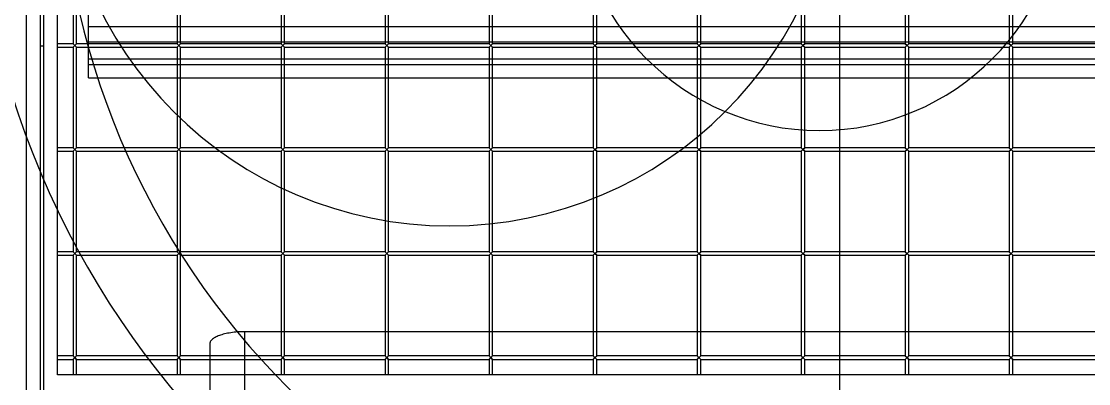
# Model space of a CAD drawing. Header units: millimetres. Extents: x 522027 to 600964, y -380282 to -298602.
# Drawn here: x 561155 to 561462.8, y -339932.1 to -339827.7 of the extents above; entities that cross this region are included whole.
import ezdxf

# ---------------------------------------------------------------- set-up
doc = ezdxf.new("R2010")
doc.units = ezdxf.units.MM
doc.layers.add('prlm-VMC', color=82, linetype='Continuous', lineweight=25)

msp = doc.modelspace()

# ---------------------------------------------------------------- linework, layer by layer
at = {"layer": 'prlm-VMC'}
for p, q in [((561391, -339178.89), (561391, -340099.13)), ((561160.46, -339642.63), (561160.46, -339934.63)), ((561165.46, -339929.63), (561165.46, -339647.63)), ((561156.46, -339778.4), (561156.46, -339990.63)), ((561169.96, -339805.13), (561169.96, -339834.13)), ((561170.96, -339834.13), (561170.96, -339805.13)), ((561174.46, -339834.13), (561174.46, -339806.2)), ((561199.96, -339805.13), (561199.96, -339834.13)), ((561200.96, -339834.13), (561200.96, -339805.13)), ((561229.96, -339805.13), (561229.96, -339834.13)), ((561230.96, -339834.13), (561230.96, -339805.13)), ((561259.96, -339805.13), (561259.96, -339834.13)), ((561260.96, -339834.13), (561260.96, -339805.13)), ((561289.96, -339805.13), (561289.96, -339834.13)), ((561290.96, -339834.13), (561290.96, -339805.13)), ((561349.96, -339805.13), (561349.96, -339834.13)), ((561350.96, -339834.13), (561350.96, -339805.13)), ((561379.96, -339805.13), (561379.96, -339834.13)), ((561380.96, -339834.13), (561380.96, -339805.13)), ((561409.96, -339805.13), (561409.96, -339834.13)), ((561410.96, -339834.13), (561410.96, -339805.13)), ((561439.96, -339805.13), (561439.96, -339833.05)), ((561440.96, -339831.79), (561440.96, -339805.13)), ((561319.96, -339815.33), (561319.96, -339834.13)), ((561320.96, -339834.13), (561320.96, -339817.65)), ((561161.46, -339821.63), (561161.46, -339834.79)), ((561174.46, -339829.1), (561174.46, -339829.1)), ((561174.46, -339829.1), (561604.96, -339829.1)), ((561440.96, -339834.13), (561440.96, -339831.79)), ((561161.46, -339834.79), (561160.46, -339834.79)), ((561161.46, -339834.79), (561161.46, -339990.63)), ((561169.96, -339834.13), (561165.46, -339834.13)), ((561165.46, -339835.13), (561169.96, -339835.13)), ((561169.96, -339835.13), (561170.96, -339834.13)), ((561169.96, -339834.13), (561170.46, -339834.63)), ((561169.96, -339835.13), (561170.96, -339834.13)), ((561170.46, -339834.63), (561169.96, -339834.13)), ((561169.96, -339835.13), (561169.96, -339864.13)), ((561170.46, -339834.63), (561170.96, -339834.13)), ((561170.46, -339834.63), (561170.96, -339834.13)), ((561170.46, -339834.63), (561170.96, -339835.13)), ((561170.46, -339834.63), (561170.96, -339835.13)), ((561199.96, -339834.13), (561170.96, -339834.13)), ((561170.96, -339835.13), (561199.96, -339835.13)), ((561170.96, -339864.13), (561170.96, -339835.13)), ((561174.46, -339833.55), (561604.96, -339833.55)), ((561174.46, -339835.13), (561174.46, -339834.13)), ((561174.46, -339843.96), (561174.46, -339835.13)), ((561199.96, -339835.13), (561200.96, -339834.13)), ((561199.96, -339834.13), (561200.46, -339834.63)), ((561199.96, -339835.13), (561200.96, -339834.13)), ((561200.46, -339834.63), (561199.96, -339834.13)), ((561199.96, -339835.13), (561199.96, -339864.13)), ((561200.46, -339834.63), (561200.96, -339834.13)), ((561200.46, -339834.63), (561200.96, -339834.13)), ((561200.46, -339834.63), (561200.96, -339835.13)), ((561200.46, -339834.63), (561200.96, -339835.13)), ((561229.96, -339834.13), (561200.96, -339834.13)), ((561200.96, -339835.13), (561229.96, -339835.13)), ((561200.96, -339864.13), (561200.96, -339835.13)), ((561229.96, -339835.13), (561230.96, -339834.13)), ((561229.96, -339834.13), (561230.46, -339834.63)), ((561229.96, -339835.13), (561230.96, -339834.13)), ((561230.46, -339834.63), (561229.96, -339834.13)), ((561229.96, -339835.13), (561229.96, -339864.13)), ((561230.46, -339834.63), (561230.96, -339834.13)), ((561230.46, -339834.63), (561230.96, -339834.13)), ((561230.46, -339834.63), (561230.96, -339835.13)), ((561230.46, -339834.63), (561230.96, -339835.13)), ((561259.96, -339834.13), (561230.96, -339834.13)), ((561230.96, -339835.13), (561259.96, -339835.13)), ((561230.96, -339864.13), (561230.96, -339835.13)), ((561259.96, -339835.13), (561260.96, -339834.13)), ((561259.96, -339834.13), (561260.46, -339834.63)), ((561259.96, -339835.13), (561260.96, -339834.13)), ((561260.46, -339834.63), (561259.96, -339834.13)), ((561259.96, -339835.13), (561259.96, -339864.13)), ((561260.46, -339834.63), (561260.96, -339834.13)), ((561260.46, -339834.63), (561260.96, -339834.13)), ((561260.46, -339834.63), (561260.96, -339835.13)), ((561260.46, -339834.63), (561260.96, -339835.13)), ((561289.96, -339834.13), (561260.96, -339834.13)), ((561260.96, -339835.13), (561289.96, -339835.13)), ((561260.96, -339864.13), (561260.96, -339835.13)), ((561289.96, -339835.13), (561290.96, -339834.13)), ((561289.96, -339834.13), (561290.46, -339834.63)), ((561289.96, -339835.13), (561290.96, -339834.13)), ((561290.46, -339834.63), (561289.96, -339834.13)), ((561289.96, -339835.13), (561289.96, -339864.13)), ((561290.46, -339834.63), (561290.96, -339834.13)), ((561290.46, -339834.63), (561290.96, -339834.13)), ((561290.46, -339834.63), (561290.96, -339835.13)), ((561290.46, -339834.63), (561290.96, -339835.13)), ((561319.96, -339834.13), (561290.96, -339834.13)), ((561290.96, -339835.13), (561319.96, -339835.13)), ((561290.96, -339864.13), (561290.96, -339835.13)), ((561319.96, -339835.13), (561320.96, -339834.13)), ((561319.96, -339834.13), (561320.46, -339834.63)), ((561319.96, -339835.13), (561320.96, -339834.13)), ((561320.46, -339834.63), (561319.96, -339834.13)), ((561319.96, -339835.13), (561319.96, -339864.13)), ((561320.46, -339834.63), (561320.96, -339834.13)), ((561320.46, -339834.63), (561320.96, -339834.13)), ((561320.46, -339834.63), (561320.96, -339835.13)), ((561320.46, -339834.63), (561320.96, -339835.13)), ((561331.36, -339834.13), (561320.96, -339834.13)), ((561320.96, -339835.13), (561332.22, -339835.13)), ((561320.96, -339864.13), (561320.96, -339835.13)), ((561349.96, -339834.13), (561331.36, -339834.13)), ((561332.22, -339835.13), (561349.96, -339835.13)), ((561349.96, -339835.13), (561350.96, -339834.13)), ((561349.96, -339834.13), (561350.46, -339834.63)), ((561349.96, -339835.13), (561350.96, -339834.13)), ((561350.46, -339834.63), (561349.96, -339834.13)), ((561349.96, -339835.13), (561349.96, -339849.69)), ((561350.46, -339834.63), (561350.96, -339834.13)), ((561350.46, -339834.63), (561350.96, -339834.13)), ((561350.46, -339834.63), (561350.96, -339835.13)), ((561350.46, -339834.63), (561350.96, -339835.13)), ((561379.96, -339834.13), (561350.96, -339834.13)), ((561350.96, -339835.13), (561379.96, -339835.13)), ((561350.96, -339850.25), (561350.96, -339835.13)), ((561379.96, -339835.13), (561380.96, -339834.13)), ((561379.96, -339834.13), (561380.46, -339834.63)), ((561380.46, -339834.63), (561379.96, -339834.13)), ((561379.96, -339835.13), (561380.46, -339834.63)), ((561379.96, -339835.13), (561379.96, -339858.94)), ((561380.46, -339834.63), (561380.96, -339834.13)), ((561380.96, -339834.13), (561380.46, -339834.63)), ((561380.46, -339834.63), (561380.96, -339835.13)), ((561380.46, -339834.63), (561380.96, -339835.13)), ((561409.96, -339834.13), (561380.96, -339834.13)), ((561380.96, -339835.13), (561409.96, -339835.13)), ((561380.96, -339859), (561380.96, -339835.13)), ((561409.96, -339835.13), (561410.96, -339834.13)), ((561409.96, -339834.13), (561410.46, -339834.63)), ((561409.96, -339835.13), (561410.96, -339834.13)), ((561410.46, -339834.63), (561409.96, -339834.13)), ((561409.96, -339835.13), (561409.96, -339854.65)), ((561410.46, -339834.63), (561410.96, -339834.13)), ((561410.46, -339834.63), (561410.96, -339834.13)), ((561410.46, -339834.63), (561410.96, -339835.13)), ((561410.46, -339834.63), (561410.96, -339835.13)), ((561439.07, -339834.13), (561410.96, -339834.13)), ((561410.96, -339835.13), (561438.21, -339835.13)), ((561410.96, -339854.26), (561410.96, -339835.13)), ((561438.21, -339835.13), (561439.96, -339835.13)), ((561439.96, -339834.13), (561439.07, -339834.13)), ((561439.96, -339833.05), (561439.96, -339834.13)), ((561439.96, -339835.13), (561440.96, -339834.13)), ((561439.96, -339834.13), (561440.46, -339834.63)), ((561439.96, -339835.13), (561440.96, -339834.13)), ((561440.46, -339834.63), (561439.96, -339834.13)), ((561439.96, -339835.13), (561439.96, -339864.13)), ((561440.46, -339834.63), (561440.96, -339834.13)), ((561440.46, -339834.63), (561440.96, -339834.13)), ((561440.46, -339834.63), (561440.96, -339835.13)), ((561440.46, -339834.63), (561440.96, -339835.13)), ((561469.96, -339834.13), (561440.96, -339834.13)), ((561440.96, -339835.13), (561469.96, -339835.13)), ((561440.96, -339864.13), (561440.96, -339835.13)), ((561174.46, -339838.49), (561174.46, -339838.49)), ((561174.46, -339838.49), (561604.96, -339838.49)), ((561174.46, -339840.08), (561604.96, -339840.08)), ((561174.46, -339843.96), (561199.96, -339843.96)), ((561199.96, -339843.96), (561200.96, -339843.96)), ((561200.96, -339843.96), (561229.96, -339843.96)), ((561229.96, -339843.96), (561230.96, -339843.96)), ((561230.96, -339843.96), (561259.96, -339843.96)), ((561259.96, -339843.96), (561260.96, -339843.96)), ((561260.96, -339843.96), (561289.96, -339843.96)), ((561289.96, -339843.96), (561290.96, -339843.96)), ((561290.96, -339843.96), (561319.96, -339843.96)), ((561319.96, -339843.96), (561320.96, -339843.96)), ((561320.96, -339843.96), (561341.52, -339843.96)), ((561341.52, -339843.96), (561428.91, -339843.96)), ((561428.91, -339843.96), (561439.96, -339843.96)), ((561439.96, -339843.96), (561440.96, -339843.96)), ((561440.96, -339843.96), (561469.96, -339843.96)), ((561349.96, -339849.69), (561349.96, -339864.13)), ((561350.96, -339864.13), (561350.96, -339850.25)), ((561410.96, -339864.13), (561410.96, -339854.26)), ((561409.96, -339854.65), (561409.96, -339864.13)), ((561379.96, -339858.94), (561379.96, -339864.13)), ((561380.96, -339864.13), (561380.96, -339859)), ((561169.96, -339864.13), (561165.46, -339864.13)), ((561165.46, -339865.13), (561169.96, -339865.13)), ((561169.96, -339865.13), (561170.96, -339864.13)), ((561169.96, -339864.13), (561170.46, -339864.63)), ((561169.96, -339864.13), (561170.46, -339864.63)), ((561169.96, -339865.13), (561170.96, -339864.13)), ((561169.96, -339865.13), (561170.46, -339864.63)), ((561169.96, -339865.13), (561169.96, -339894.13)), ((561170.46, -339864.63), (561170.96, -339864.13)), ((561170.96, -339865.13), (561170.46, -339864.63)), ((561170.46, -339864.63), (561170.96, -339865.13)), ((561199.96, -339864.13), (561170.96, -339864.13)), ((561170.96, -339865.13), (561199.96, -339865.13)), ((561170.96, -339894.13), (561170.96, -339865.13)), ((561199.96, -339865.13), (561200.96, -339864.13)), ((561199.96, -339864.13), (561200.46, -339864.63)), ((561199.96, -339864.13), (561200.46, -339864.63)), ((561199.96, -339865.13), (561200.96, -339864.13)), ((561199.96, -339865.13), (561200.46, -339864.63)), ((561199.96, -339865.13), (561199.96, -339894.13)), ((561200.46, -339864.63), (561200.96, -339864.13)), ((561200.96, -339865.13), (561200.46, -339864.63)), ((561200.46, -339864.63), (561200.96, -339865.13)), ((561229.96, -339864.13), (561200.96, -339864.13)), ((561200.96, -339865.13), (561229.96, -339865.13)), ((561200.96, -339894.13), (561200.96, -339865.13)), ((561229.96, -339865.13), (561230.96, -339864.13)), ((561229.96, -339864.13), (561230.46, -339864.63)), ((561229.96, -339864.13), (561230.46, -339864.63)), ((561229.96, -339865.13), (561230.96, -339864.13)), ((561229.96, -339865.13), (561230.46, -339864.63)), ((561229.96, -339865.13), (561229.96, -339894.13)), ((561230.46, -339864.63), (561230.96, -339864.13)), ((561230.96, -339865.13), (561230.46, -339864.63)), ((561230.46, -339864.63), (561230.96, -339865.13)), ((561259.96, -339864.13), (561230.96, -339864.13)), ((561230.96, -339865.13), (561259.96, -339865.13)), ((561230.96, -339894.13), (561230.96, -339865.13)), ((561259.96, -339865.13), (561260.96, -339864.13)), ((561259.96, -339864.13), (561260.46, -339864.63)), ((561259.96, -339864.13), (561260.46, -339864.63)), ((561259.96, -339865.13), (561260.96, -339864.13)), ((561259.96, -339865.13), (561260.46, -339864.63)), ((561259.96, -339865.13), (561259.96, -339894.13)), ((561260.46, -339864.63), (561260.96, -339864.13)), ((561260.96, -339865.13), (561260.46, -339864.63)), ((561260.46, -339864.63), (561260.96, -339865.13)), ((561289.96, -339864.13), (561260.96, -339864.13)), ((561260.96, -339865.13), (561289.96, -339865.13)), ((561260.96, -339894.13), (561260.96, -339865.13)), ((561289.96, -339865.13), (561290.96, -339864.13)), ((561289.96, -339864.13), (561290.46, -339864.63)), ((561289.96, -339864.13), (561290.46, -339864.63)), ((561289.96, -339865.13), (561290.96, -339864.13)), ((561289.96, -339865.13), (561290.46, -339864.63)), ((561289.96, -339865.13), (561289.96, -339894.13)), ((561290.46, -339864.63), (561290.96, -339864.13)), ((561290.96, -339865.13), (561290.46, -339864.63)), ((561290.46, -339864.63), (561290.96, -339865.13)), ((561319.96, -339864.13), (561290.96, -339864.13)), ((561290.96, -339865.13), (561319.96, -339865.13)), ((561290.96, -339894.13), (561290.96, -339865.13)), ((561319.96, -339865.13), (561320.96, -339864.13)), ((561319.96, -339864.13), (561320.46, -339864.63)), ((561319.96, -339864.13), (561320.46, -339864.63)), ((561319.96, -339865.13), (561320.96, -339864.13)), ((561319.96, -339865.13), (561320.46, -339864.63)), ((561319.96, -339865.13), (561319.96, -339894.13)), ((561320.46, -339864.63), (561320.96, -339864.13)), ((561320.96, -339865.13), (561320.46, -339864.63)), ((561320.46, -339864.63), (561320.96, -339865.13)), ((561349.96, -339864.13), (561320.96, -339864.13)), ((561320.96, -339865.13), (561349.96, -339865.13)), ((561320.96, -339894.13), (561320.96, -339865.13)), ((561349.96, -339865.13), (561350.96, -339864.13)), ((561349.96, -339864.13), (561350.46, -339864.63)), ((561349.96, -339864.13), (561350.46, -339864.63)), ((561349.96, -339865.13), (561350.96, -339864.13)), ((561349.96, -339865.13), (561350.46, -339864.63)), ((561349.96, -339865.13), (561349.96, -339894.13)), ((561350.46, -339864.63), (561350.96, -339864.13)), ((561350.96, -339865.13), (561350.46, -339864.63)), ((561350.46, -339864.63), (561350.96, -339865.13)), ((561379.96, -339864.13), (561350.96, -339864.13)), ((561350.96, -339865.13), (561379.96, -339865.13)), ((561350.96, -339894.13), (561350.96, -339865.13)), ((561379.96, -339864.13), (561380.46, -339864.63)), ((561379.96, -339864.13), (561380.46, -339864.63)), ((561379.96, -339865.13), (561380.46, -339864.63)), ((561379.96, -339865.13), (561380.46, -339864.63)), ((561379.96, -339865.13), (561379.96, -339894.13)), ((561380.46, -339864.63), (561380.96, -339864.13)), ((561380.96, -339864.13), (561380.46, -339864.63)), ((561380.96, -339865.13), (561380.46, -339864.63)), ((561380.46, -339864.63), (561380.96, -339865.13)), ((561409.96, -339864.13), (561380.96, -339864.13)), ((561380.96, -339865.13), (561409.96, -339865.13)), ((561380.96, -339894.13), (561380.96, -339865.13)), ((561409.96, -339865.13), (561410.96, -339864.13)), ((561409.96, -339864.13), (561410.46, -339864.63)), ((561409.96, -339865.13), (561410.96, -339864.13)), ((561409.96, -339864.13), (561410.46, -339864.63)), ((561409.96, -339865.13), (561410.96, -339864.13)), ((561409.96, -339865.13), (561410.46, -339864.63)), ((561409.96, -339865.13), (561409.96, -339894.13)), ((561410.96, -339865.13), (561410.46, -339864.63)), ((561410.46, -339864.63), (561410.96, -339865.13)), ((561439.96, -339864.13), (561410.96, -339864.13)), ((561410.96, -339865.13), (561439.96, -339865.13)), ((561410.96, -339894.13), (561410.96, -339865.13)), ((561439.96, -339865.13), (561440.96, -339864.13)), ((561439.96, -339864.13), (561440.46, -339864.63)), ((561439.96, -339865.13), (561440.96, -339864.13)), ((561439.96, -339864.13), (561440.46, -339864.63)), ((561439.96, -339865.13), (561440.96, -339864.13)), ((561439.96, -339865.13), (561440.46, -339864.63)), ((561439.96, -339865.13), (561439.96, -339894.13)), ((561440.96, -339865.13), (561440.46, -339864.63)), ((561440.46, -339864.63), (561440.96, -339865.13)), ((561469.96, -339864.13), (561440.96, -339864.13)), ((561440.96, -339865.13), (561469.96, -339865.13)), ((561440.96, -339894.13), (561440.96, -339865.13)), ((561169.96, -339894.13), (561165.46, -339894.13)), ((561169.96, -339895.13), (561170.96, -339894.13)), ((561169.96, -339894.13), (561170.46, -339894.63)), ((561169.96, -339894.13), (561170.46, -339894.63)), ((561169.96, -339895.13), (561170.96, -339894.13)), ((561170.46, -339894.63), (561170.96, -339894.13)), ((561199.96, -339894.13), (561170.96, -339894.13)), ((561199.96, -339895.13), (561200.96, -339894.13)), ((561199.96, -339894.13), (561200.46, -339894.63)), ((561199.96, -339894.13), (561200.46, -339894.63)), ((561199.96, -339895.13), (561200.96, -339894.13)), ((561200.46, -339894.63), (561200.96, -339894.13)), ((561229.96, -339894.13), (561200.96, -339894.13)), ((561229.96, -339895.13), (561230.96, -339894.13)), ((561229.96, -339894.13), (561230.46, -339894.63)), ((561229.96, -339894.13), (561230.46, -339894.63)), ((561229.96, -339895.13), (561230.96, -339894.13)), ((561230.46, -339894.63), (561230.96, -339894.13)), ((561259.96, -339894.13), (561230.96, -339894.13)), ((561259.96, -339895.13), (561260.96, -339894.13)), ((561259.96, -339894.13), (561260.46, -339894.63)), ((561259.96, -339894.13), (561260.46, -339894.63)), ((561259.96, -339895.13), (561260.96, -339894.13)), ((561260.46, -339894.63), (561260.96, -339894.13)), ((561289.96, -339894.13), (561260.96, -339894.13)), ((561289.96, -339895.13), (561290.96, -339894.13)), ((561289.96, -339894.13), (561290.46, -339894.63)), ((561289.96, -339894.13), (561290.46, -339894.63)), ((561289.96, -339895.13), (561290.96, -339894.13)), ((561290.46, -339894.63), (561290.96, -339894.13)), ((561319.96, -339894.13), (561290.96, -339894.13)), ((561319.96, -339895.13), (561320.96, -339894.13)), ((561319.96, -339894.13), (561320.46, -339894.63)), ((561319.96, -339894.13), (561320.46, -339894.63)), ((561319.96, -339895.13), (561320.96, -339894.13)), ((561320.46, -339894.63), (561320.96, -339894.13)), ((561349.96, -339894.13), (561320.96, -339894.13)), ((561349.96, -339895.13), (561350.96, -339894.13)), ((561349.96, -339894.13), (561350.46, -339894.63)), ((561349.96, -339894.13), (561350.46, -339894.63)), ((561349.96, -339895.13), (561350.96, -339894.13)), ((561350.46, -339894.63), (561350.96, -339894.13)), ((561379.96, -339894.13), (561350.96, -339894.13)), ((561379.96, -339895.13), (561380.96, -339894.13)), ((561379.96, -339894.13), (561380.46, -339894.63)), ((561379.96, -339895.13), (561380.96, -339894.13)), ((561379.96, -339894.13), (561380.46, -339894.63)), ((561379.96, -339895.13), (561380.96, -339894.13)), ((561409.96, -339894.13), (561380.96, -339894.13)), ((561409.96, -339895.13), (561410.96, -339894.13)), ((561409.96, -339894.13), (561410.46, -339894.63)), ((561409.96, -339895.13), (561410.96, -339894.13)), ((561409.96, -339894.13), (561410.46, -339894.63)), ((561409.96, -339895.13), (561410.96, -339894.13)), ((561439.96, -339894.13), (561410.96, -339894.13)), ((561439.96, -339895.13), (561440.96, -339894.13)), ((561439.96, -339894.13), (561440.46, -339894.63)), ((561439.96, -339895.13), (561440.96, -339894.13)), ((561439.96, -339894.13), (561440.46, -339894.63)), ((561439.96, -339895.13), (561440.96, -339894.13)), ((561469.96, -339894.13), (561440.96, -339894.13)), ((561165.46, -339895.13), (561169.96, -339895.13)), ((561169.96, -339895.13), (561170.46, -339894.63)), ((561169.96, -339895.13), (561169.96, -339924.13)), ((561170.96, -339895.13), (561170.46, -339894.63)), ((561170.46, -339894.63), (561170.96, -339895.13)), ((561170.96, -339895.13), (561199.96, -339895.13)), ((561170.96, -339924.13), (561170.96, -339895.13)), ((561199.96, -339895.13), (561200.46, -339894.63)), ((561199.96, -339895.13), (561199.96, -339924.13)), ((561200.96, -339895.13), (561200.46, -339894.63)), ((561200.46, -339894.63), (561200.96, -339895.13)), ((561200.96, -339895.13), (561229.96, -339895.13)), ((561200.96, -339924.13), (561200.96, -339895.13)), ((561229.96, -339895.13), (561230.46, -339894.63)), ((561229.96, -339895.13), (561229.96, -339924.13)), ((561230.96, -339895.13), (561230.46, -339894.63)), ((561230.46, -339894.63), (561230.96, -339895.13)), ((561230.96, -339895.13), (561259.96, -339895.13)), ((561230.96, -339924.13), (561230.96, -339895.13)), ((561259.96, -339895.13), (561260.46, -339894.63)), ((561259.96, -339895.13), (561259.96, -339924.13)), ((561260.96, -339895.13), (561260.46, -339894.63)), ((561260.46, -339894.63), (561260.96, -339895.13)), ((561260.96, -339895.13), (561289.96, -339895.13)), ((561260.96, -339924.13), (561260.96, -339895.13)), ((561289.96, -339895.13), (561290.46, -339894.63)), ((561289.96, -339895.13), (561289.96, -339924.13)), ((561290.96, -339895.13), (561290.46, -339894.63)), ((561290.46, -339894.63), (561290.96, -339895.13)), ((561290.96, -339895.13), (561319.96, -339895.13)), ((561290.96, -339924.13), (561290.96, -339895.13)), ((561319.96, -339895.13), (561320.46, -339894.63)), ((561319.96, -339895.13), (561319.96, -339924.13)), ((561320.96, -339895.13), (561320.46, -339894.63)), ((561320.46, -339894.63), (561320.96, -339895.13)), ((561320.96, -339895.13), (561349.96, -339895.13)), ((561320.96, -339924.13), (561320.96, -339895.13)), ((561349.96, -339895.13), (561350.46, -339894.63)), ((561349.96, -339895.13), (561349.96, -339924.13)), ((561350.96, -339895.13), (561350.46, -339894.63)), ((561350.46, -339894.63), (561350.96, -339895.13)), ((561350.96, -339895.13), (561379.96, -339895.13)), ((561350.96, -339924.13), (561350.96, -339895.13)), ((561379.96, -339895.13), (561380.46, -339894.63)), ((561379.96, -339895.13), (561379.96, -339924.13)), ((561380.96, -339895.13), (561380.46, -339894.63)), ((561380.46, -339894.63), (561380.96, -339895.13)), ((561380.96, -339895.13), (561409.96, -339895.13)), ((561380.96, -339924.13), (561380.96, -339895.13)), ((561409.96, -339895.13), (561410.46, -339894.63)), ((561409.96, -339895.13), (561409.96, -339924.13)), ((561410.96, -339895.13), (561410.46, -339894.63)), ((561410.46, -339894.63), (561410.96, -339895.13)), ((561410.96, -339895.13), (561439.96, -339895.13)), ((561410.96, -339924.13), (561410.96, -339895.13)), ((561439.96, -339895.13), (561440.46, -339894.63)), ((561439.96, -339895.13), (561439.96, -339924.13)), ((561440.96, -339895.13), (561440.46, -339894.63)), ((561440.46, -339894.63), (561440.96, -339895.13)), ((561440.96, -339895.13), (561469.96, -339895.13)), ((561440.96, -339924.13), (561440.96, -339895.13)), ((561210.67, -339918.95), (561210.43, -339919.1)), ((561210.93, -339918.8), (561210.67, -339918.95)), ((561211.21, -339918.66), (561210.93, -339918.8)), ((561211.51, -339918.52), (561211.21, -339918.66)), ((561211.82, -339918.38), (561211.51, -339918.52)), ((561212.15, -339918.26), (561211.82, -339918.38)), ((561212.5, -339918.14), (561212.15, -339918.26)), ((561212.86, -339918.02), (561212.5, -339918.14)), ((561213.25, -339917.91), (561212.86, -339918.02)), ((561213.65, -339917.8), (561213.25, -339917.91)), ((561214.08, -339917.7), (561213.65, -339917.8)), ((561214.52, -339917.61), (561214.08, -339917.7)), ((561214.98, -339917.53), (561214.52, -339917.61)), ((561215.44, -339917.45), (561214.98, -339917.53)), ((561215.93, -339917.38), (561215.44, -339917.45)), ((561216.42, -339917.32), (561215.93, -339917.38)), ((561216.91, -339917.27), (561216.42, -339917.32)), ((561217.41, -339917.23), (561216.91, -339917.27)), ((561217.92, -339917.2), (561217.41, -339917.23)), ((561218.42, -339917.17), (561217.92, -339917.2)), ((561218.92, -339917.16), (561218.42, -339917.17)), ((561219.41, -339917.16), (561218.92, -339917.16)), ((561219.41, -339917.16), (561219.41, -339967.09)), ((561551.01, -339917.16), (561219.41, -339917.16)), ((561209.43, -339920.39), (561209.41, -339920.55)), ((561209.41, -339920.55), (561209.41, -339934.63)), ((561209.46, -339920.23), (561209.43, -339920.39)), ((561209.52, -339920.07), (561209.46, -339920.23)), ((561209.61, -339919.91), (561209.52, -339920.07)), ((561209.72, -339919.74), (561209.61, -339919.91)), ((561209.86, -339919.58), (561209.72, -339919.74)), ((561210.03, -339919.42), (561209.86, -339919.58)), ((561210.22, -339919.26), (561210.03, -339919.42)), ((561210.43, -339919.1), (561210.22, -339919.26)), ((561169.96, -339924.13), (561165.46, -339924.13)), ((561169.96, -339925.13), (561170.96, -339924.13)), ((561169.96, -339924.13), (561170.46, -339924.63)), ((561169.96, -339924.13), (561170.46, -339924.63)), ((561169.96, -339925.13), (561170.96, -339924.13)), ((561169.96, -339925.13), (561170.46, -339924.63)), ((561170.46, -339924.63), (561170.96, -339924.13)), ((561170.96, -339925.13), (561170.46, -339924.63)), ((561170.46, -339924.63), (561170.96, -339925.13)), ((561199.96, -339924.13), (561170.96, -339924.13)), ((561199.96, -339925.13), (561200.96, -339924.13)), ((561199.96, -339924.13), (561200.46, -339924.63)), ((561199.96, -339924.13), (561200.46, -339924.63)), ((561199.96, -339925.13), (561200.96, -339924.13)), ((561199.96, -339925.13), (561200.46, -339924.63)), ((561200.46, -339924.63), (561200.96, -339924.13)), ((561200.96, -339925.13), (561200.46, -339924.63)), ((561200.46, -339924.63), (561200.96, -339925.13)), ((561229.96, -339924.13), (561200.96, -339924.13)), ((561229.96, -339925.13), (561230.96, -339924.13)), ((561229.96, -339924.13), (561230.46, -339924.63)), ((561229.96, -339924.13), (561230.46, -339924.63)), ((561229.96, -339925.13), (561230.96, -339924.13)), ((561229.96, -339925.13), (561230.46, -339924.63)), ((561230.46, -339924.63), (561230.96, -339924.13)), ((561230.96, -339925.13), (561230.46, -339924.63)), ((561230.46, -339924.63), (561230.96, -339925.13)), ((561259.96, -339924.13), (561230.96, -339924.13)), ((561259.96, -339925.13), (561260.96, -339924.13)), ((561259.96, -339924.13), (561260.46, -339924.63)), ((561259.96, -339924.13), (561260.46, -339924.63)), ((561259.96, -339925.13), (561260.96, -339924.13)), ((561259.96, -339925.13), (561260.46, -339924.63)), ((561260.46, -339924.63), (561260.96, -339924.13)), ((561260.96, -339925.13), (561260.46, -339924.63)), ((561260.46, -339924.63), (561260.96, -339925.13)), ((561289.96, -339924.13), (561260.96, -339924.13)), ((561289.96, -339925.13), (561290.96, -339924.13)), ((561289.96, -339924.13), (561290.46, -339924.63)), ((561289.96, -339924.13), (561290.46, -339924.63)), ((561289.96, -339925.13), (561290.96, -339924.13)), ((561289.96, -339925.13), (561290.46, -339924.63)), ((561290.46, -339924.63), (561290.96, -339924.13)), ((561290.96, -339925.13), (561290.46, -339924.63)), ((561290.46, -339924.63), (561290.96, -339925.13)), ((561319.96, -339924.13), (561290.96, -339924.13)), ((561319.96, -339925.13), (561320.96, -339924.13)), ((561319.96, -339924.13), (561320.46, -339924.63)), ((561319.96, -339924.13), (561320.46, -339924.63)), ((561319.96, -339925.13), (561320.96, -339924.13)), ((561319.96, -339925.13), (561320.46, -339924.63)), ((561320.46, -339924.63), (561320.96, -339924.13)), ((561320.96, -339925.13), (561320.46, -339924.63)), ((561320.46, -339924.63), (561320.96, -339925.13)), ((561349.96, -339924.13), (561320.96, -339924.13)), ((561349.96, -339925.13), (561350.96, -339924.13)), ((561349.96, -339924.13), (561350.46, -339924.63)), ((561349.96, -339925.13), (561350.96, -339924.13)), ((561349.96, -339924.13), (561350.46, -339924.63)), ((561349.96, -339925.13), (561350.96, -339924.13)), ((561349.96, -339925.13), (561350.46, -339924.63)), ((561350.96, -339925.13), (561350.46, -339924.63)), ((561350.46, -339924.63), (561350.96, -339925.13)), ((561379.96, -339924.13), (561350.96, -339924.13)), ((561379.96, -339925.13), (561380.96, -339924.13)), ((561379.96, -339924.13), (561380.46, -339924.63)), ((561379.96, -339925.13), (561380.96, -339924.13)), ((561379.96, -339924.13), (561380.46, -339924.63)), ((561379.96, -339925.13), (561380.96, -339924.13)), ((561379.96, -339925.13), (561380.46, -339924.63)), ((561380.96, -339925.13), (561380.46, -339924.63)), ((561380.46, -339924.63), (561380.96, -339925.13)), ((561409.96, -339924.13), (561380.96, -339924.13)), ((561409.96, -339925.13), (561410.96, -339924.13)), ((561409.96, -339924.13), (561410.46, -339924.63)), ((561409.96, -339925.13), (561410.96, -339924.13)), ((561409.96, -339924.13), (561410.46, -339924.63)), ((561409.96, -339925.13), (561410.96, -339924.13)), ((561409.96, -339925.13), (561410.46, -339924.63)), ((561410.96, -339925.13), (561410.46, -339924.63)), ((561410.46, -339924.63), (561410.96, -339925.13)), ((561439.96, -339924.13), (561410.96, -339924.13)), ((561439.96, -339925.13), (561440.96, -339924.13)), ((561439.96, -339924.13), (561440.46, -339924.63)), ((561439.96, -339925.13), (561440.96, -339924.13)), ((561439.96, -339924.13), (561440.46, -339924.63)), ((561439.96, -339925.13), (561440.96, -339924.13)), ((561439.96, -339925.13), (561440.46, -339924.63)), ((561440.96, -339925.13), (561440.46, -339924.63)), ((561440.46, -339924.63), (561440.96, -339925.13)), ((561469.96, -339924.13), (561440.96, -339924.13)), ((561165.46, -339925.13), (561169.96, -339925.13)), ((561169.96, -339925.13), (561169.96, -339929.63)), ((561170.96, -339925.13), (561199.96, -339925.13)), ((561170.96, -339929.63), (561170.96, -339925.13)), ((561199.96, -339925.13), (561199.96, -339929.63)), ((561200.96, -339925.13), (561229.96, -339925.13)), ((561200.96, -339929.63), (561200.96, -339925.13)), ((561229.96, -339925.13), (561229.96, -339929.63)), ((561230.96, -339925.13), (561259.96, -339925.13)), ((561230.96, -339929.63), (561230.96, -339925.13)), ((561259.96, -339925.13), (561259.96, -339929.63)), ((561260.96, -339925.13), (561289.96, -339925.13)), ((561260.96, -339929.63), (561260.96, -339925.13)), ((561289.96, -339925.13), (561289.96, -339929.63)), ((561290.96, -339925.13), (561319.96, -339925.13)), ((561290.96, -339929.63), (561290.96, -339925.13)), ((561319.96, -339925.13), (561319.96, -339929.63)), ((561320.96, -339925.13), (561349.96, -339925.13)), ((561320.96, -339929.63), (561320.96, -339925.13)), ((561349.96, -339925.13), (561349.96, -339929.63)), ((561350.96, -339925.13), (561379.96, -339925.13)), ((561350.96, -339929.63), (561350.96, -339925.13)), ((561379.96, -339925.13), (561379.96, -339929.63)), ((561380.96, -339925.13), (561409.96, -339925.13)), ((561380.96, -339929.63), (561380.96, -339925.13)), ((561409.96, -339925.13), (561409.96, -339929.63)), ((561410.96, -339925.13), (561439.96, -339925.13)), ((561410.96, -339929.63), (561410.96, -339925.13)), ((561439.96, -339925.13), (561439.96, -339929.63)), ((561440.96, -339925.13), (561469.96, -339925.13)), ((561440.96, -339929.63), (561440.96, -339925.13)), ((561604.96, -339929.63), (561165.46, -339929.63))]:
    msp.add_line(p, q, dxfattribs=at)
for centre, radius, start, end in [((561385.21, -339788.63), 70.5, 90, 270), ((561385.21, -339788.63), 70.5, 270, 90), ((561391, -339774.13), 250, 180, 0), ((561391, -339774.13), 225, 180, 0), ((561278.5, -339774.13), 112.5, 180, 0)]:
    msp.add_arc(centre, radius, start, end, dxfattribs=at)

doc.saveas('drawing.dxf')
